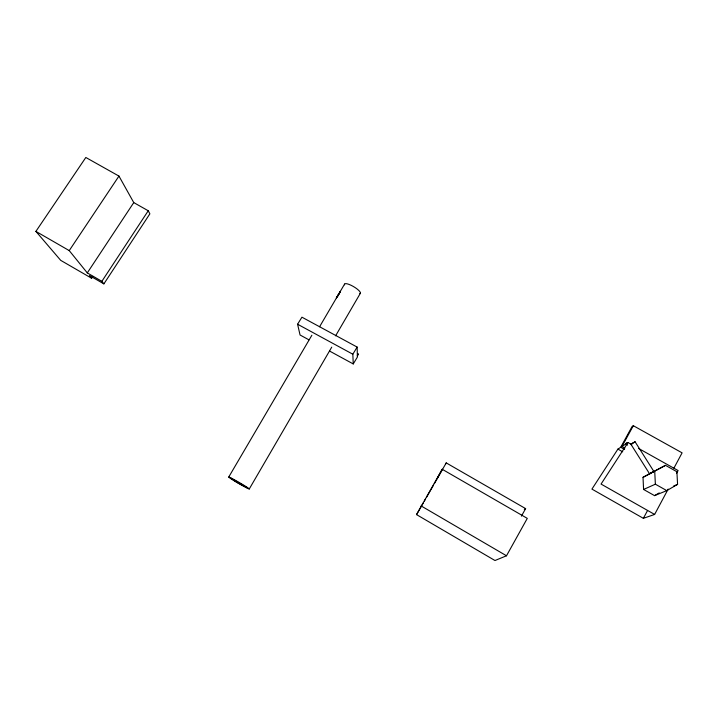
<?xml version="1.0" encoding="UTF-8"?>
<svg xmlns="http://www.w3.org/2000/svg" width="718" height="718" viewBox="0 0 718 718"><rect width="100%" height="100%" fill="white"/><g stroke="black" fill="none" stroke-linecap="round" stroke-linejoin="round"><path stroke-width="1.08" d="M416.539 514.609L442.207 469.276L527.29 518.378L506.495 555.777L494.98 560.525L416.539 514.609L423.207 503.022M631.858 444.693L628.008 442.539L617.911 449.109L591.928 489.102L643.364 518.324L654.628 514.438L668.18 489.075M676.518 473.467L678.088 470.541L638.598 448.463M643.364 518.324L647.573 510.462M673.924 468.127L682.1 452.852L633.321 425.702L632.028 426.609L620.729 447.278L624.615 449.459M437.19 478.592L442.207 469.276M445.573 464.106L446.228 462.895L525.621 508.613L521.421 516.143M633.321 425.702L621.967 446.47L624.831 448.077M626.024 443.832L626.545 442.871L625.692 444.047L627.631 445.124M357.358 355.607L358.372 353.839L357.367 356.092M446.228 462.895L434.327 483.717M424.32 501.092L425.433 499.163M426.546 497.233L433.214 485.655M335.602 335.827L360.382 293.249M249.263 488.985A11.892 0.565 30.1 0 0 234.651 479.902A11.892 0.565 30.1 0 0 233.108 480.136A11.892 0.565 30.1 0 0 249.263 488.985L331.743 347.135M228.737 477.039L311.863 335.243M319.591 326.744L344.559 284.113M337.442 296.705L340.314 291.795M329.607 351.075L353.247 363.936L357.393 357.052L357.142 347.081L301.937 317.185L297.584 324.231L300.052 334.992L308.919 339.82M353.247 363.936L352.834 354.216L357.142 347.081M628.008 442.539L601.056 484.076L654.628 514.438M91.626 278.252L89.409 275.515L103.877 283.879L149.882 213.829L148.249 210.769L133.763 202.593L118.955 176.089L85.828 157.475L35.9 231.384L60.707 260.356L91.626 278.252L92.855 276.376M103.877 283.879L101.866 281.33L148.249 210.769M101.866 281.33L87.291 272.903L133.763 202.593M633.231 442.898L635.089 441.776L653.82 471.394L649.566 473.817L630.889 444.218L632.746 443.105M87.291 272.903L69.242 250.609L118.955 176.089M524.32 509.475L525.621 508.613M654.547 495.635L666.798 490.627L677.577 484.372L676.894 471.726L665.487 465.345L643.014 477.326L643.588 489.461L654.547 495.635L659.25 492.907M643.014 477.326L665.487 465.345M651.899 472.435L653.82 471.394M651.486 472.776L649.584 473.817M630.889 444.218L635.089 441.776M643.588 489.461L655.372 484.192L666.798 490.627M673.672 485.996L677.577 484.372M297.584 324.231L352.834 354.216M617.911 449.109L622.721 451.81M35.9 231.384L69.242 250.609M421.107 505.921L506.495 555.777M654.735 471.555L655.372 484.192M344.604 284.831A9.137 2.325 30.5 0 1 353.418 286.527A9.137 2.325 30.5 0 1 359.853 293.635M340.413 291.427L336.392 297.826L340.413 291.427M231.07 478.305L236.922 482.308L247.198 487.746L231.07 478.305"/></g></svg>
